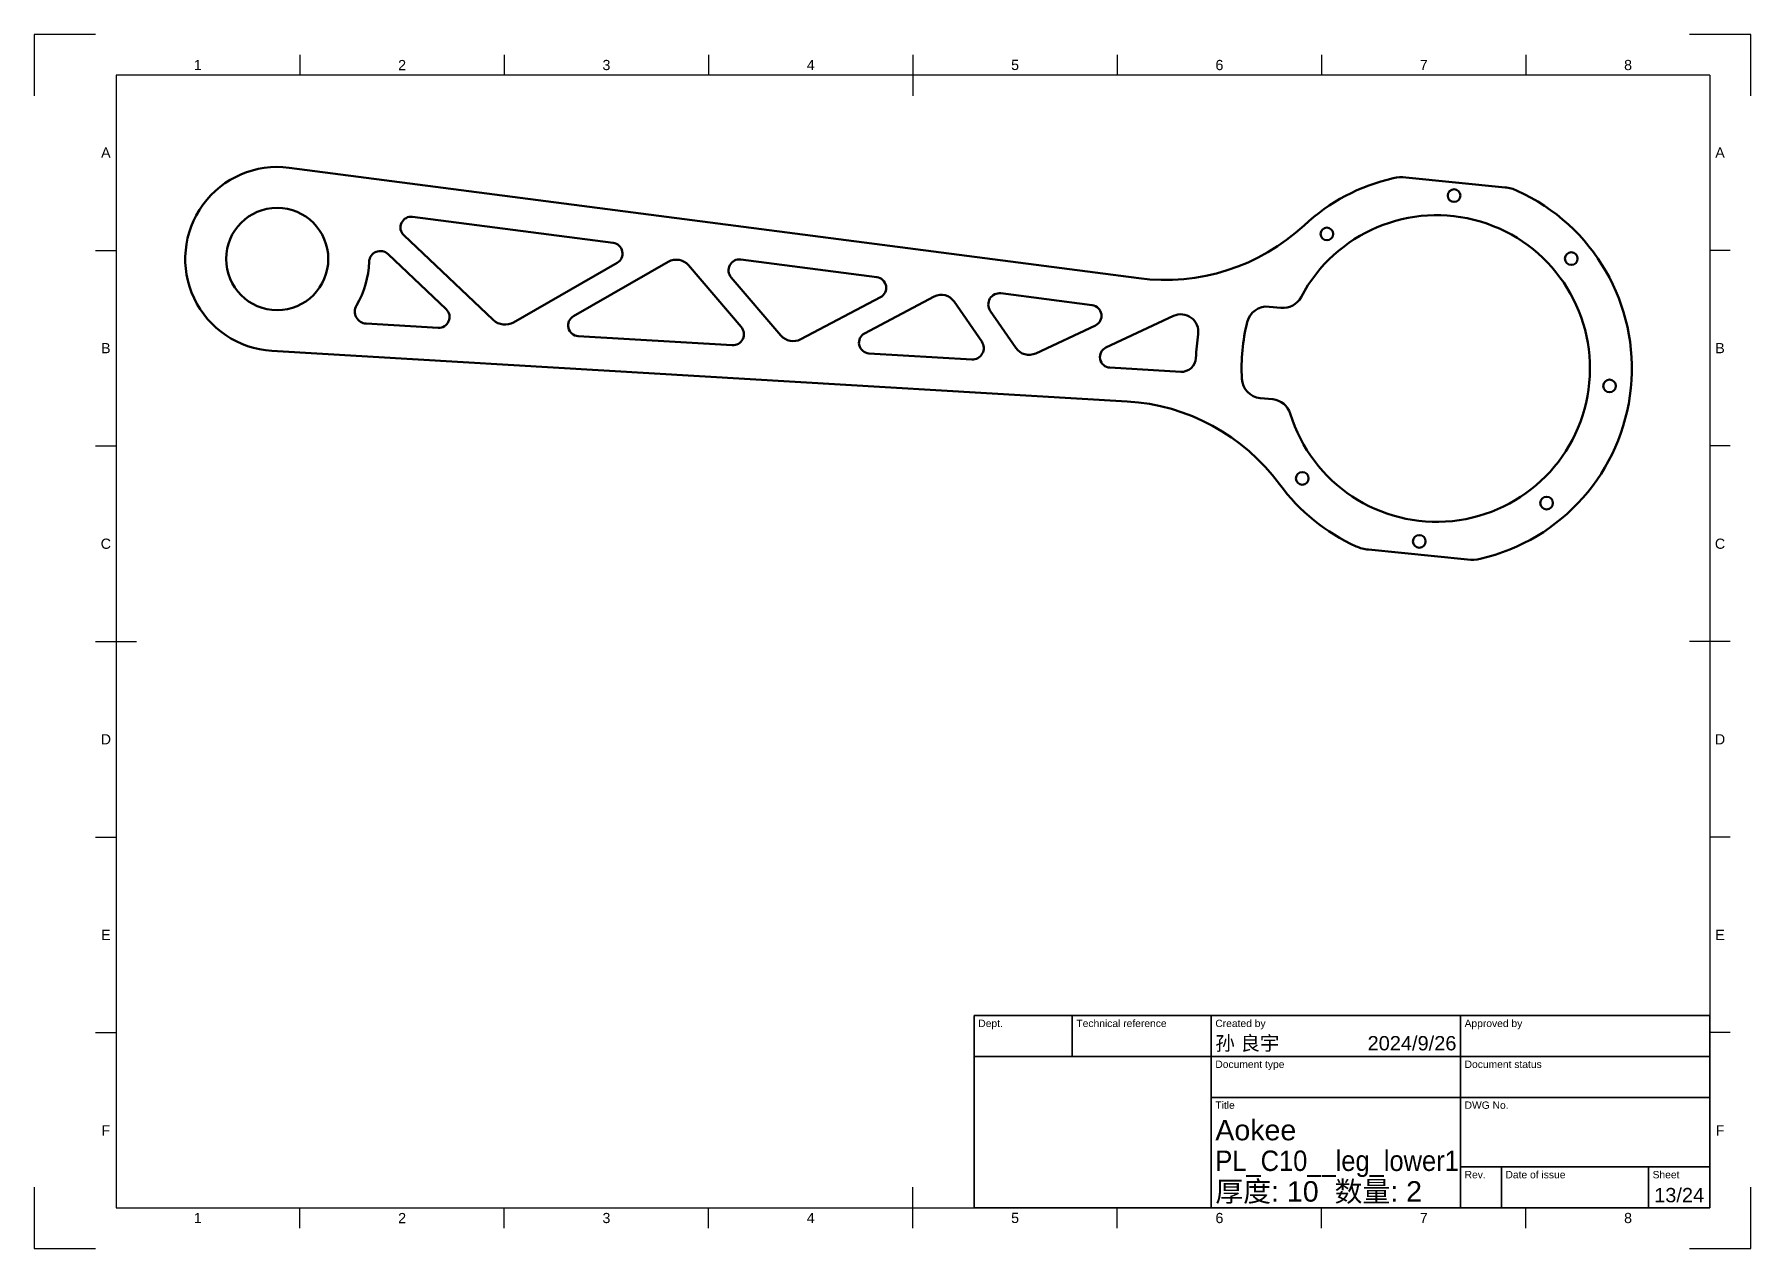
# Model space of a CAD drawing. Header units: millimetres. Extents: x 0 to 420, y 0 to 297.
import ezdxf
from ezdxf.enums import TextEntityAlignment as Align

# ---------------------------------------------------------------- set-up
doc = ezdxf.new("R2010")
doc.units = ezdxf.units.MM
doc.header["$LTSCALE"] = 0.75
for name, color, linetype, lineweight in [('BORDER', 7, 'Continuous', 25), ('TITLEBLOCK', 7, 'Continuous', 35), ('Visible', 7, 'Continuous', 50)]:
    doc.layers.add(name, color=color, linetype=linetype, lineweight=lineweight)
doc.styles.add('FusionTitle', font='arial.ttf')

# ---------------------------------------------------------------- blocks, each defined once
blk = doc.blocks.new('ISO_A3_SHEET')
at = {"layer": 'BORDER'}
for p, q in [((65, 292), (65, 287)), ((115, 292), (115, 287)), ((165, 292), (165, 287)), ((215, 292), (215, 282)), ((265, 292), (265, 287)), ((315, 292), (315, 287)), ((365, 292), (365, 287)), ((410, 287), (20, 287)), ((20, 287), (20, 10)), ((410, 287), (410, 10)), ((15, 244.16666), (20, 244.16666)), ((415, 244.16666), (410, 244.16666)), ((15, 196.33333), (20, 196.33333)), ((415, 196.33333), (410, 196.33333)), ((15, 148.5), (25, 148.5)), ((415, 148.5), (405, 148.5)), ((15, 100.66667), (20, 100.66667)), ((415, 100.66667), (410, 100.66667)), ((15, 52.83334), (20, 52.83334)), ((415, 52.83334), (410, 52.83334)), ((215, 5), (215, 15)), ((20, 10), (410, 10)), ((65, 5), (65, 10)), ((115, 5), (115, 10)), ((165, 5), (165, 10)), ((265, 5), (265, 10)), ((315, 5), (315, 10)), ((365, 5), (365, 10))]:
    blk.add_line(p, q, dxfattribs=at)
at = {"layer": 'Defpoints'}
for p, q in [((15, 297), (0, 297)), ((0, 297), (0, 282)), ((420, 297), (405, 297)), ((420, 282), (420, 297)), ((0, 15), (0, 0)), ((420, 0), (420, 15)), ((0, 0), (15, 0)), ((405, 0), (420, 0))]:
    blk.add_line(p, q, dxfattribs=at)
at = {"layer": 'BORDER', "style": 'FusionTitle'}
for s, p in [('1', (40, 289.5)), ('2', (90, 289.5)), ('3', (140, 289.5)), ('4', (190, 289.5)), ('5', (240, 289.5)), ('6', (290, 289.5)), ('7', (340, 289.5)), ('8', (390, 289.5)), ('A', (17.5, 268.08333)), ('A', (412.5, 268.08333)), ('B', (17.5, 220.25)), ('B', (412.5, 220.25)), ('C', (17.5, 172.41667)), ('C', (412.5, 172.41667)), ('D', (17.5, 124.58334)), ('D', (412.5, 124.58334)), ('E', (17.5, 76.75001)), ('E', (412.5, 76.75001)), ('F', (17.5, 28.91668)), ('F', (412.5, 28.91668)), ('1', (40, 7.5)), ('2', (90, 7.5)), ('3', (140, 7.5)), ('4', (190, 7.5)), ('5', (240, 7.5)), ('6', (290, 7.5)), ('7', (340, 7.5)), ('8', (390, 7.5))]:
    blk.add_text(s, height=2.5, dxfattribs=at).set_placement(p, align=Align.MIDDLE)
blk = doc.blocks.new('ISO_TITLEBLOCK')
at = {"layer": 'TITLEBLOCK'}
for p, q in [((0, 47), (-180, 47)), ((-180, 47), (-180, 0)), ((-156, 37), (-156, 47)), ((-122, 0), (-122, 47)), ((-61, 0), (-61, 47)), ((0, 0), (0, 47)), ((-180, 37), (0, 37)), ((-122, 27), (0, 27)), ((-61, 10), (0, 10)), ((-51, 0), (-51, 10)), ((-15, 0), (-15, 10)), ((-180, 0), (0, 0))]:
    blk.add_line(p, q, dxfattribs=at)
at = {"layer": 'TITLEBLOCK', "style": 'FusionTitle'}
for s, p in [('Dept.', (-179, 46)), ('Technical reference', (-155, 46)), ('Created by', (-121, 46)), ('Approved by', (-60, 46)), ('Document type', (-121, 36)), ('Document status', (-60, 36)), ('Title', (-121, 26)), ('DWG No.', (-60, 26)), ('Rev.', (-60, 9)), ('Date of issue', (-50, 9)), ('Sheet', (-14, 9))]:
    blk.add_text(s, height=1.8, dxfattribs=at).set_placement(p, align=Align.TOP_LEFT)
for tag, height, p in [('DEPT', 3.5, (-179, 42)), ('TECHNICAL_REFERENCE', 3.5, (-155, 42)), ('CREATED_BY', 3.5, (-121, 42)), ('APPROVED_BY', 3.5, (-60, 42)), ('DOCUMENT_TYPE', 3.5, (-121, 32)), ('DOCUMENT_STATUS', 3.5, (-60, 32)), ('TITLE_1', 5, (-121, 21.5)), ('TITLE_2', 5, (-121, 14)), ('TITLE_3', 5, (-121, 6.5)), ('DATE_OF_ISSUE', 3.5, (-50, 5))]:
    blk.add_attdef(tag, text='', height=height, dxfattribs=at).set_placement(p, align=Align.TOP_LEFT)
for tag, p in [('CREATED_DATE', (-62, 42)), ('APPROVED_DATE', (-0.99, 42))]:
    blk.add_attdef(tag, text='', height=3.5, dxfattribs=at).set_placement(p, align=Align.TOP_RIGHT)
for tag, height, p in [('DRAWING_NUMBER', 5, (-30.5, 19.75)), ('REV', 3.5, (-56, 4.85)), ('SHEET', 3.5, (-7.5, 4.85))]:
    blk.add_attdef(tag, text='', height=height, dxfattribs=at).set_placement(p, align=Align.TOP_CENTER)

msp = doc.modelspace()

# ---------------------------------------------------------------- linework, layer by layer
at = {"layer": 'Visible', "extrusion": (-0.573576, 0.819152, -1e-16)}
for p, q in [((270.246227, 237.34402), (62.336749, 264.374518)), ((335.616243, 262.008755), (359.906288, 259.560542)), ((92.558142, 252.37808), (141.63771, 245.997201)), ((112.307983, 227.15106), (90.412873, 247.861685)), ((86.547688, 243.258819), (100.776653, 229.799614)), ((142.610136, 241.092673), (117.272962, 226.560309)), ((131.932266, 228.051428), (155.139407, 241.362092)), ((160.066664, 240.512304), (172.985928, 225.435133)), ((172.897874, 241.933039), (206.17058, 237.607224)), ((182.66036, 223.365979), (170.519175, 237.535108)), ((207.054336, 232.685946), (187.571478, 222.427407)), ((203.179952, 223.865002), (220.231096, 232.843142)), ((225.086363, 231.648829), (231.846238, 221.847078)), ((236.53706, 233.659251), (258.880853, 230.754314)), ((240.211311, 220.286105), (233.931451, 229.391839)), ((262.244599, 220.403977), (278.761539, 228.131178)), ((302.146978, 230.388824), (305.067851, 230.094357)), ((98.791299, 225.210674), (81.188245, 226.251198)), ((170.763128, 220.956387), (133.076313, 223.184071)), ((259.648555, 225.813602), (245.037129, 218.977867)), ((58.108249, 219.601503), (267.402172, 207.230046)), ((229.392085, 217.490803), (204.235972, 218.977792)), ((280.528605, 214.468101), (263.18532, 215.49327)), ((303.056747, 207.733308), (299.980898, 208.043398)), ((350.730417, 168.521795), (326.440373, 170.970009))]:
    msp.add_line(p, q, dxfattribs=at)
at = {"layer": 'Visible'}
for centre in [(347.435347, 257.551032), (316.286486, 248.179521), (376.087576, 242.15212), (385.459087, 211.003259), (310.259084, 188.378431), (370.060175, 182.351029), (338.911314, 172.979519)]:
    msp.add_circle(centre, 1.55, dxfattribs=at)
at = {"layer": 'Visible', "extrusion": (-2e-16, -2e-16, -1)}
msp.add_circle((-59.435917, 242.062298), 12.5, dxfattribs=at)
at = {"layer": 'Visible'}
for centre, radius, start, end in [((59.435917, 242.062298), 22.5, 82.592474, 266.617157), ((92.21924, 249.771362), 2.628656, 82.592474, 226.592474), ((343.17333, 215.265275), 37.5, 197.114157, 152.22677), ((276.69252, 286.926732), 50, 262.592474, 312.852286), ((84.664236, 241.267648), 2.740831, 46.592474, 178.195875), ((141.297589, 243.381099), 2.638119, 299.836815, 82.592474), ((59.435917, 242.062298), 22.5, 329.558077, 358.195875), ((157.089831, 237.961528), 3.920203, 40.592474, 119.836815), ((172.552628, 239.277525), 2.677862, 82.592474, 220.592474), ((205.83246, 235.006514), 2.622597, 297.76868, 82.592474), ((221.985854, 229.510533), 3.76636, 34.592474, 117.76868), ((236.184243, 230.945499), 2.736591, 82.592474, 214.592474), ((81.361204, 229.177234), 2.931144, 149.558077, 266.617157), ((98.948298, 227.866691), 2.660653, 266.617157, 46.592474), ((115.187874, 230.195658), 4.190866, 226.592474, 299.836815), ((133.230255, 225.788384), 2.608858, 119.836815, 266.617157), ((258.545144, 228.172151), 2.603895, 295.071833, 82.592474), ((280.567542, 224.270835), 4.261912, 351.81441, 115.071833), ((301.645447, 225.414041), 5, 84.2432, 166.26698), ((170.923401, 223.667804), 2.716149, 266.617157, 40.592474), ((185.704033, 225.974029), 4.008226, 220.592474, 297.76868), ((204.389115, 221.56858), 2.59531, 117.76868, 266.617157), ((343.17333, 215.265275), 58.988264, 171.81441, 177.519564), ((229.556232, 220.267753), 2.781797, 266.617157, 34.592474), ((243.397179, 222.48327), 3.87005, 214.592474, 295.071833), ((263.337506, 218.067882), 2.579106, 115.071833, 266.617157), ((280.735604, 217.970005), 3.508017, 266.617157, 357.519564), ((300.482429, 213.018182), 5, 183.013061, 264.2432), ((264.451799, 157.317169), 50, 36.357345, 86.617157)]:
    msp.add_arc(centre, radius, start, end, dxfattribs=at)
at = {"layer": 'Visible', "extrusion": (-2e-16, -2e-16, -1)}
for centre, radius, start, end in [((-343.17333, 215.265275), 47.75, 47.147714, 77.145397), ((-334.663557, 252.556645), 9.5, 77.145397, 95.755452), ((-343.17333, 215.265275), 47.75, 114.365508, 257.145397), ((-358.953602, 250.108431), 9.5, 95.755452, 114.365508), ((-305.569382, 235.06914), 5, 207.77323, 275.7568), ((-343.17333, 215.265275), 47.75, 356.986939, 13.73302), ((-302.555216, 202.758525), 5, 95.7568, 162.885843), ((-343.17333, 215.265275), 47.75, 294.365508, 323.642655), ((-327.393059, 180.422119), 9.5, 275.755452, 294.365508), ((-351.683103, 177.973905), 9.5, 257.145397, 275.755452)]:
    msp.add_arc(centre, radius, start, end, dxfattribs=at)

# ---------------------------------------------------------------- block references
at = {"layer": 'BORDER'}
msp.add_blockref('ISO_A3_SHEET', (0, 0), dxfattribs=at)
at = {"layer": 'TITLEBLOCK'}
ref = msp.add_blockref('ISO_TITLEBLOCK', (410, 10), dxfattribs=at)
ref.add_attrib('TITLE_3', '厚度: 10  数量: 2', dxfattribs={"height": 5, "style": 'FusionTitle'}).set_placement((289, 16.5), align=Align.TOP_LEFT)
ref.add_attrib('CREATED_DATE', '2024/9/26', dxfattribs={"height": 3.5, "style": 'FusionTitle'}).set_placement((348, 52), align=Align.TOP_RIGHT)
ref.add_attrib('SHEET', '13/24', dxfattribs={"height": 3.5, "style": 'FusionTitle'}).set_placement((402.5, 14.85), align=Align.TOP_CENTER)
ref.add_attrib('TITLE_2', 'PL_C10__leg_lower1 ', dxfattribs={"height": 5, "style": 'FusionTitle', "width": 0.892084}).set_placement((289, 24), align=Align.TOP_LEFT)
ref.add_attrib('TITLE_1', 'Aokee', dxfattribs={"height": 5, "style": 'FusionTitle'}).set_placement((289, 31.5), align=Align.TOP_LEFT)
ref.add_attrib('CREATED_BY', '孙 良宇', dxfattribs={"height": 3.5, "style": 'FusionTitle'}).set_placement((289, 52), align=Align.TOP_LEFT)

doc.saveas('drawing.dxf')
